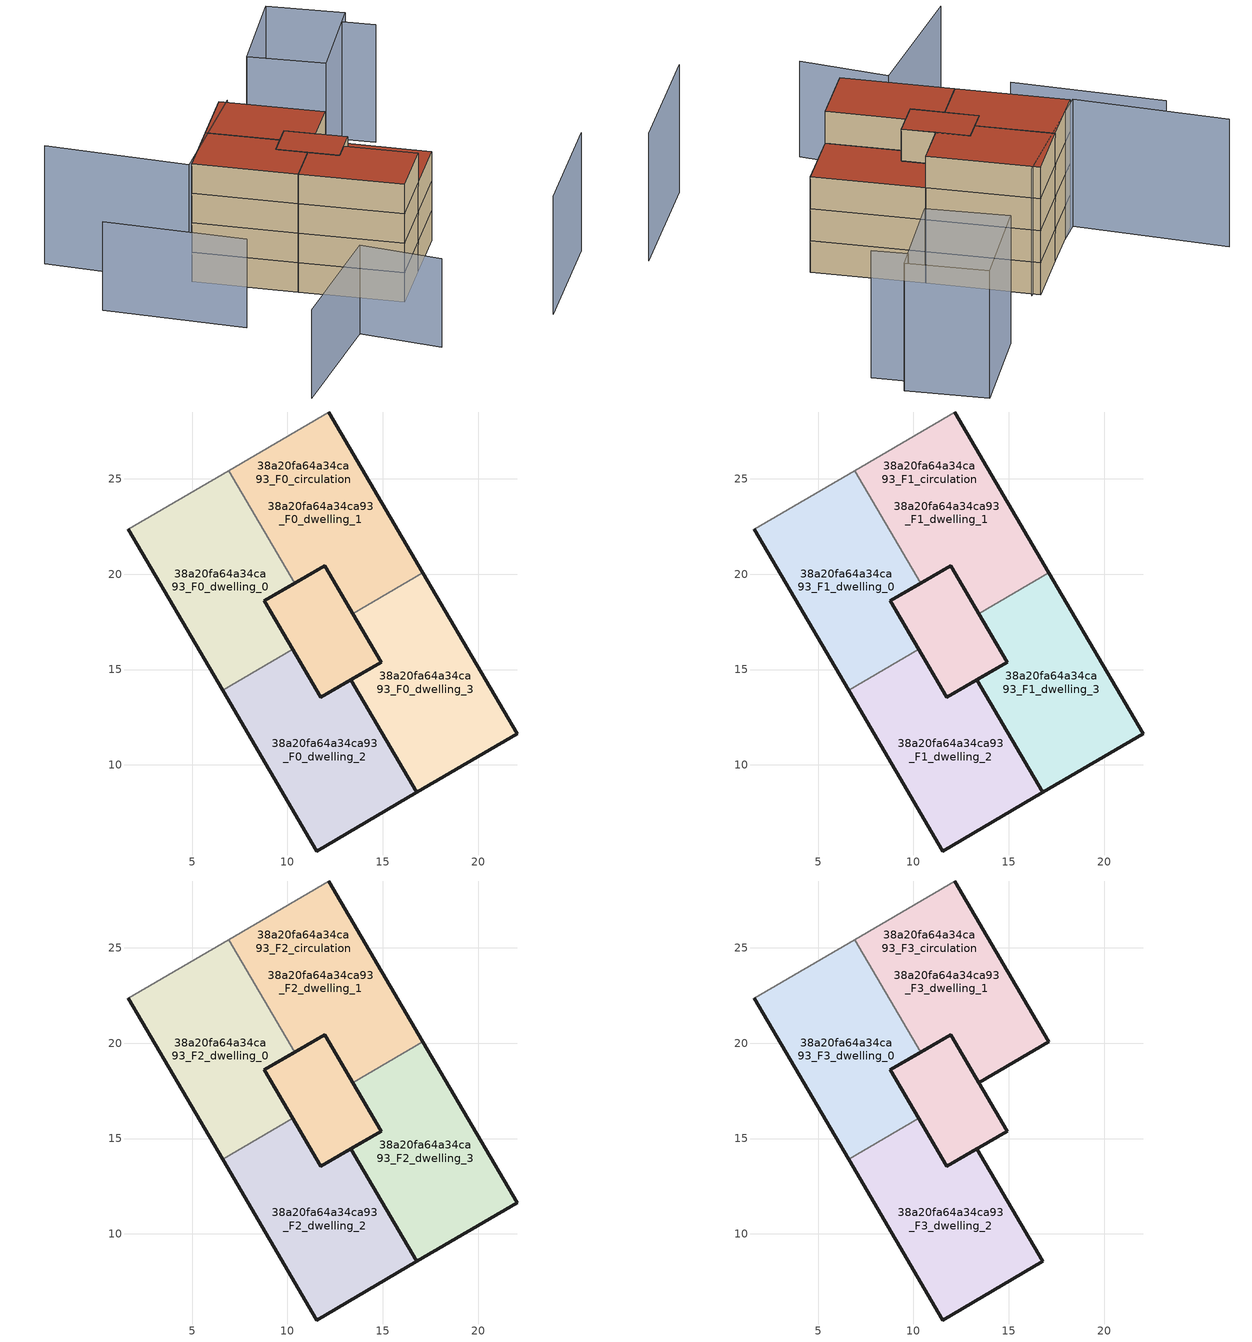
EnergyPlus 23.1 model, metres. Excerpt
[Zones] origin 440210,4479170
38a20fa64a34ca93_F0_dwelling_0
 floor ground (EU_floor_Construction): 6.92,25.43 10.37,19.52 8.8,18.6 10.28,16.07 6.6,13.93 1.67,22.36 z0
 wall outside (EU_wall_Construction): 1.67,22.36 6.6,13.93 / 10.28,16.07 8.8,18.6 10.37,19.52 z0:3
 wall adiabatic (EU_wall_Construction): 6.92,25.43 1.67,22.36 z0:3
 wall to 38a20fa64a34ca93_F0_dwelling_1 (EU_wall_Construction): 10.37,19.52 6.92,25.43 z0:3
 wall to 38a20fa64a34ca93_F0_dwelling_2 (EU_wall_Construction): 6.6,13.93 10.28,16.07 z0:3
38a20fa64a34ca93_F0_dwelling_1
 floor ground (EU_floor_Construction): 14.91,15.38 11.76,13.54 8.8,18.6 10.37,19.52 11.3,20.07 11.95,20.45 13.43,17.92 z0; 12.17,28.5 17.1,20.06 13.43,17.92 11.95,20.45 11.3,20.07 10.37,19.52 6.92,25.43 z0
 wall outside (EU_wall_Construction): 17.1,20.06 12.17,28.5 / 10.37,19.52 11.95,20.45 13.43,17.92 z0:3
 wall adiabatic (EU_wall_Construction): 12.17,28.5 6.92,25.43 z0:3
 wall to 38a20fa64a34ca93_F0_dwelling_3 (EU_wall_Construction): 13.43,17.92 17.1,20.06 z0:3
38a20fa64a34ca93_F0_dwelling_2
 floor ground (EU_floor_Construction): 11.95,20.45 14.91,15.38 12.51,13.98 11.76,13.54 8.8,18.6 z0; 13.33,14.46 16.78,8.56 11.53,5.49 6.6,13.93 10.28,16.07 11.76,13.54 12.51,13.98 z0
 wall outside (EU_wall_Construction): 6.6,13.93 11.53,5.49 16.78,8.56 13.33,14.46 11.76,13.54 10.28,16.07 z0:3
38a20fa64a34ca93_F0_dwelling_3
 floor ground (EU_floor_Construction): 17.1,20.06 22.03,11.63 16.78,8.56 13.33,14.46 14.81,15.33 14.91,15.38 13.43,17.92 z0; 13.43,17.92 14.91,15.38 14.81,15.33 11.76,13.54 8.8,18.6 11.95,20.45 z0
 wall outside (EU_wall_Construction): 13.43,17.92 14.91,15.38 13.33,14.46 16.78,8.56 22.03,11.63 17.1,20.06 z0:3
38a20fa64a34ca93_F0_circulation
 floor ground (EU_floor_Construction): 12.17,28.5 17.1,20.06 13.43,17.92 11.95,20.45 11.3,20.07 11.06,19.93 10.37,19.52 6.92,25.43 z0; 13.43,17.92 14.91,15.38 14.81,15.33 13.33,14.46 12.51,13.98 11.76,13.54 10.28,16.07 8.8,18.6 10.37,19.52 11.06,19.93 11.3,20.07 11.95,20.45 z0; 17.1,20.06 22.03,11.63 16.78,8.56 13.33,14.46 14.81,15.33 14.91,15.38 13.43,17.92 z0; 13.33,14.46 16.78,8.56 11.53,5.49 6.6,13.93 10.28,16.07 11.76,13.54 12.51,13.98 12.67,14.08 z0
 wall outside (EU_wall_Construction): 11.76,13.54 14.91,15.38 11.95,20.45 8.8,18.6 11.76,13.54 z0:3
 roof outside (EU_floor_Construction): 14.81,15.33 14.91,15.38 13.43,17.92 11.95,20.45 11.3,20.07 10.37,19.52 8.8,18.6 10.28,16.07 11.76,13.54 12.51,13.98 13.33,14.46 z3
38a20fa64a34ca93_F1_dwelling_0
 floor to 38a20fa64a34ca93_F0_dwelling_0 (EU_floor_Construction): 6.92,25.43 10.37,19.52 8.8,18.6 10.28,16.07 6.6,13.93 1.67,22.36 z3
 wall outside (EU_wall_Construction): 1.67,22.36 6.6,13.93 / 10.28,16.07 8.8,18.6 10.37,19.52 z3:6
 wall adiabatic (EU_wall_Construction): 6.92,25.43 1.67,22.36 z3:6
 wall to 38a20fa64a34ca93_F1_dwelling_1 (EU_wall_Construction): 10.37,19.52 6.92,25.43 z3:6
 wall to 38a20fa64a34ca93_F1_dwelling_2 (EU_wall_Construction): 6.6,13.93 10.28,16.07 z3:6
38a20fa64a34ca93_F1_dwelling_1
 floor to 38a20fa64a34ca93_F0_circulation (EU_floor_Construction): 12.17,28.5 17.1,20.06 13.43,17.92 11.95,20.45 11.3,20.07 10.37,19.52 6.92,25.43 z3
 floor to 38a20fa64a34ca93_F0_dwelling_1 (EU_floor_Construction): 13.43,17.92 14.91,15.38 11.76,13.54 8.8,18.6 10.37,19.52 11.3,20.07 11.95,20.45 z3
 wall outside (EU_wall_Construction): 17.1,20.06 12.17,28.5 / 10.37,19.52 11.95,20.45 13.43,17.92 z3:6
 wall adiabatic (EU_wall_Construction): 12.17,28.5 6.92,25.43 z3:6
 wall to 38a20fa64a34ca93_F1_dwelling_3 (EU_wall_Construction): 13.43,17.92 17.1,20.06 z3:6
38a20fa64a34ca93_F1_dwelling_2
 floor to 38a20fa64a34ca93_F0_dwelling_2 (EU_floor_Construction): 13.33,14.46 16.78,8.56 11.53,5.49 6.6,13.93 10.28,16.07 11.76,13.54 12.42,13.93 z3; 11.95,20.45 14.91,15.38 12.51,13.98 11.76,13.54 8.8,18.6 z3
 wall outside (EU_wall_Construction): 6.6,13.93 11.53,5.49 16.78,8.56 13.33,14.46 11.76,13.54 10.28,16.07 z3:6
38a20fa64a34ca93_F1_dwelling_3
 floor to 38a20fa64a34ca93_F0_dwelling_3 (EU_floor_Construction): 17.1,20.06 22.03,11.63 16.78,8.56 13.33,14.46 14.81,15.33 14.91,15.38 13.43,17.92 z3; 13.43,17.92 14.91,15.38 14.81,15.33 14.4,15.09 13.33,14.46 11.76,13.54 8.8,18.6 11.95,20.45 z3
 wall outside (EU_wall_Construction): 13.43,17.92 14.91,15.38 13.33,14.46 16.78,8.56 22.03,11.63 17.1,20.06 z3:6
38a20fa64a34ca93_F1_circulation
 floor outside (EU_floor_Construction): 12.17,28.5 17.1,20.06 13.43,17.92 11.95,20.45 11.3,20.07 11.06,19.93 10.37,19.52 6.92,25.43 z3; 13.43,17.92 14.91,15.38 14.81,15.33 13.33,14.46 12.51,13.98 11.76,13.54 10.28,16.07 8.8,18.6 10.37,19.52 11.06,19.93 11.3,20.07 11.95,20.45 z3; 17.1,20.06 22.03,11.63 16.78,8.56 13.33,14.46 14.81,15.33 14.91,15.38 13.43,17.92 z3
 floor to 38a20fa64a34ca93_F0_circulation (EU_floor_Construction): 13.33,14.46 16.78,8.56 11.53,5.49 6.6,13.93 10.28,16.07 11.76,13.54 12.51,13.98 12.67,14.08 z3
 wall outside (EU_wall_Construction): 11.76,13.54 14.91,15.38 11.95,20.45 8.8,18.6 11.76,13.54 z3:6
 roof outside (EU_floor_Construction): 14.81,15.33 14.91,15.38 13.43,17.92 11.95,20.45 11.3,20.07 10.37,19.52 8.8,18.6 10.28,16.07 11.76,13.54 12.51,13.98 13.33,14.46 z6
38a20fa64a34ca93_F2_dwelling_0
 floor to 38a20fa64a34ca93_F1_dwelling_0 (EU_floor_Construction): 6.92,25.43 10.37,19.52 8.8,18.6 10.28,16.07 6.6,13.93 1.67,22.36 z6
 wall outside (EU_wall_Construction): 1.67,22.36 6.6,13.93 / 10.28,16.07 8.8,18.6 10.37,19.52 z6:9
 wall adiabatic (EU_wall_Construction): 6.92,25.43 1.67,22.36 z6:9
 wall to 38a20fa64a34ca93_F2_dwelling_1 (EU_wall_Construction): 10.37,19.52 6.92,25.43 z6:9
 wall to 38a20fa64a34ca93_F2_dwelling_2 (EU_wall_Construction): 6.6,13.93 10.28,16.07 z6:9
38a20fa64a34ca93_F2_dwelling_1
 floor to 38a20fa64a34ca93_F1_circulation (EU_floor_Construction): 12.17,28.5 17.1,20.06 13.43,17.92 11.95,20.45 11.3,20.07 10.37,19.52 6.92,25.43 z6
 floor to 38a20fa64a34ca93_F1_dwelling_1 (EU_floor_Construction): 13.43,17.92 14.91,15.38 11.76,13.54 8.8,18.6 10.37,19.52 11.3,20.07 11.95,20.45 z6
 wall outside (EU_wall_Construction): 17.1,20.06 12.17,28.5 / 10.37,19.52 11.95,20.45 13.43,17.92 z6:9
 wall adiabatic (EU_wall_Construction): 12.17,28.5 6.92,25.43 z6:9
 wall to 38a20fa64a34ca93_F2_dwelling_3 (EU_wall_Construction): 13.43,17.92 17.1,20.06 z6:9
38a20fa64a34ca93_F2_dwelling_2
 floor to 38a20fa64a34ca93_F1_dwelling_2 (EU_floor_Construction): 13.33,14.46 16.78,8.56 11.53,5.49 6.6,13.93 10.28,16.07 11.76,13.54 12.42,13.93 z6; 11.95,20.45 14.91,15.38 12.51,13.98 11.76,13.54 8.8,18.6 z6
 wall outside (EU_wall_Construction): 6.6,13.93 11.53,5.49 16.78,8.56 13.33,14.46 11.76,13.54 10.28,16.07 z6:9
38a20fa64a34ca93_F2_dwelling_3
 floor to 38a20fa64a34ca93_F1_dwelling_3 (EU_floor_Construction): 17.1,20.06 22.03,11.63 16.78,8.56 13.33,14.46 14.81,15.33 14.91,15.38 13.43,17.92 z6; 13.43,17.92 14.91,15.38 14.81,15.33 14.4,15.09 13.33,14.46 11.76,13.54 8.8,18.6 11.95,20.45 z6
 wall outside (EU_wall_Construction): 13.43,17.92 14.91,15.38 13.33,14.46 16.78,8.56 22.03,11.63 17.1,20.06 z6:9
 roof outside (EU_roof_Construction): 14.81,15.33 14.91,15.38 13.43,17.92 11.95,20.45 8.8,18.6 11.76,13.54 z9; 22.03,11.63 17.1,20.06 13.43,17.92 14.91,15.38 14.81,15.33 13.33,14.46 16.78,8.56 z9
38a20fa64a34ca93_F2_circulation
 floor outside (EU_floor_Construction): 12.17,28.5 17.1,20.06 13.43,17.92 11.95,20.45 11.3,20.07 11.06,19.93 10.37,19.52 6.92,25.43 z6; 13.43,17.92 14.91,15.38 14.81,15.33 13.33,14.46 12.51,13.98 11.76,13.54 10.28,16.07 8.8,18.6 10.37,19.52 11.06,19.93 11.3,20.07 11.95,20.45 z6; 17.1,20.06 22.03,11.63 16.78,8.56 13.33,14.46 14.81,15.33 14.91,15.38 13.43,17.92 z6
 floor to 38a20fa64a34ca93_F1_circulation (EU_floor_Construction): 13.33,14.46 16.78,8.56 11.53,5.49 6.6,13.93 10.28,16.07 11.76,13.54 12.51,13.98 12.67,14.08 z6
 wall outside (EU_wall_Construction): 11.76,13.54 14.91,15.38 11.95,20.45 8.8,18.6 11.76,13.54 z6:9
 roof outside (EU_floor_Construction): 14.81,15.33 14.91,15.38 13.43,17.92 11.95,20.45 11.3,20.07 10.37,19.52 8.8,18.6 10.28,16.07 11.76,13.54 12.51,13.98 13.33,14.46 z9; 22.03,11.63 17.1,20.06 13.43,17.92 14.91,15.38 14.81,15.33 13.33,14.46 16.78,8.56 z9
38a20fa64a34ca93_F3_dwelling_0
 floor to 38a20fa64a34ca93_F2_dwelling_0 (EU_floor_Construction): 6.92,25.43 10.37,19.52 8.8,18.6 10.28,16.07 6.6,13.93 1.67,22.36 z9
 wall outside (EU_wall_Construction): 1.67,22.36 6.6,13.93 / 10.28,16.07 8.8,18.6 10.37,19.52 z9:12
 wall adiabatic (EU_wall_Construction): 6.92,25.43 1.67,22.36 z9:12
 wall to 38a20fa64a34ca93_F3_dwelling_1 (EU_wall_Construction): 10.37,19.52 6.92,25.43 z9:12
 wall to 38a20fa64a34ca93_F3_dwelling_2 (EU_wall_Construction): 6.6,13.93 10.28,16.07 z9:12
 roof outside (EU_roof_Construction): 10.28,16.07 8.8,18.6 10.37,19.52 6.92,25.43 1.67,22.36 6.6,13.93 z12
38a20fa64a34ca93_F3_dwelling_1
 floor to 38a20fa64a34ca93_F2_circulation (EU_floor_Construction): 12.17,28.5 17.1,20.06 13.43,17.92 11.95,20.45 11.3,20.07 10.37,19.52 6.92,25.43 z9
 floor to 38a20fa64a34ca93_F2_dwelling_1 (EU_floor_Construction): 13.43,17.92 14.91,15.38 11.76,13.54 8.8,18.6 10.37,19.52 11.3,20.07 11.95,20.45 z9
 wall outside (EU_wall_Construction): 10.37,19.52 11.95,20.45 13.43,17.92 17.1,20.06 12.17,28.5 z9:12
 wall adiabatic (EU_wall_Construction): 12.17,28.5 6.92,25.43 z9:12
 roof outside (EU_roof_Construction): 17.1,20.06 12.17,28.5 6.92,25.43 10.37,19.52 11.3,20.07 11.95,20.45 13.43,17.92 z12; 14.91,15.38 13.43,17.92 11.95,20.45 11.3,20.07 10.37,19.52 8.8,18.6 11.76,13.54 z12
38a20fa64a34ca93_F3_dwelling_2
 floor to 38a20fa64a34ca93_F2_dwelling_2 (EU_floor_Construction): 13.33,14.46 16.78,8.56 11.53,5.49 6.6,13.93 10.28,16.07 11.76,13.54 12.42,13.93 z9; 11.95,20.45 14.91,15.38 12.51,13.98 11.76,13.54 8.8,18.6 z9
 wall outside (EU_wall_Construction): 6.6,13.93 11.53,5.49 16.78,8.56 13.33,14.46 11.76,13.54 10.28,16.07 z9:12
 roof outside (EU_roof_Construction): 13.33,14.46 16.78,8.56 11.53,5.49 6.6,13.93 10.28,16.07 11.76,13.54 12.51,13.98 z12; 11.95,20.45 14.91,15.38 12.51,13.98 11.76,13.54 8.8,18.6 z12
38a20fa64a34ca93_F3_circulation
 floor outside (EU_floor_Construction): 12.17,28.5 17.1,20.06 13.43,17.92 11.95,20.45 11.3,20.07 11.06,19.93 10.37,19.52 6.92,25.43 z9; 13.43,17.92 14.91,15.38 14.81,15.33 13.33,14.46 12.51,13.98 11.76,13.54 10.28,16.07 8.8,18.6 10.37,19.52 11.06,19.93 11.3,20.07 11.95,20.45 z9
 floor to 38a20fa64a34ca93_F2_circulation (EU_floor_Construction): 13.33,14.46 16.78,8.56 11.53,5.49 6.6,13.93 10.28,16.07 11.76,13.54 12.51,13.98 12.67,14.08 z9
 wall outside (EU_wall_Construction): 11.76,13.54 14.91,15.38 11.95,20.45 8.8,18.6 11.76,13.54 z9:12
 roof outside (EU_roof_Construction): 17.1,20.06 12.17,28.5 6.92,25.43 10.37,19.52 11.71,20.31 11.95,20.45 13.43,17.92 z12; 14.91,15.38 13.43,17.92 11.95,20.45 11.3,20.07 10.37,19.52 8.8,18.6 11.76,13.54 12.51,13.98 z12; 16.78,8.56 13.33,14.46 12.67,14.08 11.76,13.54 10.28,16.07 6.6,13.93 11.53,5.49 z12
shading: -7.69,-0.51 4.37,4.51 / 4.37,4.51 7.37,-2.7 / -7.72,24.65 -1.56,12.83 z0:9; 18.75,-5.96 29.48,0.27 / 32.56,27.87 30.94,30.52 / 12.86,28.11 1.43,22.42 / 1.43,22.42 -4.59,34.51 / 20.25,32.38 28.61,37.58 / 28.61,37.58 32.44,31.43 / 32.44,31.43 24.08,26.23 / 24.08,26.23 20.25,32.38 z0:12
[Building]
EU S2 Campaign: North Axis=0; Terrain=City; Solar Distribution=FullExterior
[Site:Location]
Madrid: Latitude=40.5; Longitude=-3.5; Time Zone=1; Elevation=609
[SizingPeriod:WeatherFileDays]
AnnualSizingPeriod: Begin Month=1; Begin Day of Month=1; End Month=12; End Day of Month=31; Day of Week for Start Day=Monday; Use Weather File Daylight Saving Period=No; Use Weather File Rain and Snow Indicators=No
[MATERIAL]
EU_InternalMass_Material: Roughness=MediumRough; Thickness=0.1; Conductivity=1; Density=1800; Specific Heat=900; Thermal Absorptance=0.9; Solar Absorptance=0.7; Visible Absorptance=0.7
[MATERIAL:NOMASS] Roughness=MediumRough; Thermal Absorptance=0.9; Solar Absorptance=0.7; Visible Absorptance=0.7
Name | Thermal Resistance
EU_wall_NoMass | 1.60022
EU_roof_NoMass | 1.57597
EU_floor_NoMass | 0.470652
[CONSTRUCTION]
EU_wall_Construction: EU_wall_NoMass
EU_roof_Construction: EU_roof_NoMass
EU_floor_Construction: EU_floor_NoMass
EU_InternalMass_Construction: EU_InternalMass_Material
[ZONE] Type=1; Multiplier=1; Ceiling Height=autocalculate; Floor Area=autocalculate; Part of Total Floor Area=Yes
Name | Volume
38a20fa64a34ca93_F0_dwelling_0; 38a20fa64a34ca93_F1_dwelling_0; 38a20fa64a34ca93_F2_dwelling_0; 38a20fa64a34ca93_F3_dwelling_0 | 162.17
38a20fa64a34ca93_F0_dwelling_1; 38a20fa64a34ca93_F1_dwelling_1; 38a20fa64a34ca93_F2_dwelling_1; 38a20fa64a34ca93_F3_dwelling_1; 38a20fa64a34ca93_F0_dwelling_2 | 226.325
38a20fa64a34ca93_F1_dwelling_2; 38a20fa64a34ca93_F2_dwelling_2; 38a20fa64a34ca93_F3_dwelling_2; 38a20fa64a34ca93_F0_dwelling_3; 38a20fa64a34ca93_F1_dwelling_3; 38a20fa64a34ca93_F2_dwelling_3 | 226.326
38a20fa64a34ca93_F0_circulation; 38a20fa64a34ca93_F1_circulation; 38a20fa64a34ca93_F2_circulation | 550.666
38a20fa64a34ca93_F3_circulation | 388.495
[INTERNALMASS] Construction=EU_InternalMass_Construction
Name | Zone or ZoneList | Surface Area
38a20fa64a34ca93_F0_dwelling_0_EU_InternalMass | 38a20fa64a34ca93_F0_dwelling_0 | 54.0568
38a20fa64a34ca93_F0_dwelling_1_EU_InternalMass | 38a20fa64a34ca93_F0_dwelling_1 | 54.0568
38a20fa64a34ca93_F0_dwelling_2_EU_InternalMass | 38a20fa64a34ca93_F0_dwelling_2 | 54.0568
38a20fa64a34ca93_F0_dwelling_3_EU_InternalMass | 38a20fa64a34ca93_F0_dwelling_3 | 54.0568
38a20fa64a34ca93_F1_dwelling_0_EU_InternalMass | 38a20fa64a34ca93_F1_dwelling_0 | 54.0568
38a20fa64a34ca93_F1_dwelling_1_EU_InternalMass | 38a20fa64a34ca93_F1_dwelling_1 | 54.0568
38a20fa64a34ca93_F1_dwelling_2_EU_InternalMass | 38a20fa64a34ca93_F1_dwelling_2 | 54.0568
38a20fa64a34ca93_F1_dwelling_3_EU_InternalMass | 38a20fa64a34ca93_F1_dwelling_3 | 54.0568
38a20fa64a34ca93_F2_dwelling_0_EU_InternalMass | 38a20fa64a34ca93_F2_dwelling_0 | 54.0568
38a20fa64a34ca93_F2_dwelling_1_EU_InternalMass | 38a20fa64a34ca93_F2_dwelling_1 | 54.0568
38a20fa64a34ca93_F2_dwelling_2_EU_InternalMass | 38a20fa64a34ca93_F2_dwelling_2 | 54.0568
38a20fa64a34ca93_F2_dwelling_3_EU_InternalMass | 38a20fa64a34ca93_F2_dwelling_3 | 54.0568
38a20fa64a34ca93_F3_dwelling_0_EU_InternalMass | 38a20fa64a34ca93_F3_dwelling_0 | 108.114
38a20fa64a34ca93_F3_dwelling_1_EU_InternalMass | 38a20fa64a34ca93_F3_dwelling_1 | 54.0568
38a20fa64a34ca93_F3_dwelling_2_EU_InternalMass | 38a20fa64a34ca93_F3_dwelling_2 | 54.0568
[OTHEREQUIPMENT] Fuel Type=Electricity; Design Level Calculation Method=Watts/Area; Power per Zone Floor Area=1; Fraction Latent=0; Fraction Radiant=0; Fraction Lost=0; Carbon Dioxide Generation Rate=0; EndUse Subcategory=EU_Step8_InternalGains
Name | Zone or ZoneList or Space or SpaceList | Schedule
EU_Step8_InternalGain_38a20fa64a34ca93_F0_dwelling_0_f000 | 38a20fa64a34ca93_F0_dwelling_0 | EU_Step8_GainSchedule_38a20fa64a34ca93_F0_dwelling_0_f000
EU_Step8_InternalGain_38a20fa64a34ca93_F0_dwelling_1_f000 | 38a20fa64a34ca93_F0_dwelling_1 | EU_Step8_GainSchedule_38a20fa64a34ca93_F0_dwelling_1_f000
EU_Step8_InternalGain_38a20fa64a34ca93_F0_dwelling_2_f000 | 38a20fa64a34ca93_F0_dwelling_2 | EU_Step8_GainSchedule_38a20fa64a34ca93_F0_dwelling_2_f000
EU_Step8_InternalGain_38a20fa64a34ca93_F0_dwelling_3_f000 | 38a20fa64a34ca93_F0_dwelling_3 | EU_Step8_GainSchedule_38a20fa64a34ca93_F0_dwelling_3_f000
EU_Step8_InternalGain_38a20fa64a34ca93_F1_dwelling_0_f000 | 38a20fa64a34ca93_F1_dwelling_0 | EU_Step8_GainSchedule_38a20fa64a34ca93_F1_dwelling_0_f000
EU_Step8_InternalGain_38a20fa64a34ca93_F1_dwelling_1_f000 | 38a20fa64a34ca93_F1_dwelling_1 | EU_Step8_GainSchedule_38a20fa64a34ca93_F1_dwelling_1_f000
EU_Step8_InternalGain_38a20fa64a34ca93_F1_dwelling_2_f000 | 38a20fa64a34ca93_F1_dwelling_2 | EU_Step8_GainSchedule_38a20fa64a34ca93_F1_dwelling_2_f000
EU_Step8_InternalGain_38a20fa64a34ca93_F1_dwelling_3_f000 | 38a20fa64a34ca93_F1_dwelling_3 | EU_Step8_GainSchedule_38a20fa64a34ca93_F1_dwelling_3_f000
EU_Step8_InternalGain_38a20fa64a34ca93_F2_dwelling_0_f000 | 38a20fa64a34ca93_F2_dwelling_0 | EU_Step8_GainSchedule_38a20fa64a34ca93_F2_dwelling_0_f000
EU_Step8_InternalGain_38a20fa64a34ca93_F2_dwelling_1_f000 | 38a20fa64a34ca93_F2_dwelling_1 | EU_Step8_GainSchedule_38a20fa64a34ca93_F2_dwelling_1_f000
EU_Step8_InternalGain_38a20fa64a34ca93_F2_dwelling_2_f000 | 38a20fa64a34ca93_F2_dwelling_2 | EU_Step8_GainSchedule_38a20fa64a34ca93_F2_dwelling_2_f000
EU_Step8_InternalGain_38a20fa64a34ca93_F2_dwelling_3_f000 | 38a20fa64a34ca93_F2_dwelling_3 | EU_Step8_GainSchedule_38a20fa64a34ca93_F2_dwelling_3_f000
EU_Step8_InternalGain_38a20fa64a34ca93_F3_dwelling_0_f000 | 38a20fa64a34ca93_F3_dwelling_0 | EU_Step8_GainSchedule_38a20fa64a34ca93_F3_dwelling_0_f000
EU_Step8_InternalGain_38a20fa64a34ca93_F3_dwelling_1_f000 | 38a20fa64a34ca93_F3_dwelling_1 | EU_Step8_GainSchedule_38a20fa64a34ca93_F3_dwelling_1_f000
EU_Step8_InternalGain_38a20fa64a34ca93_F3_dwelling_2_f000 | 38a20fa64a34ca93_F3_dwelling_2 | EU_Step8_GainSchedule_38a20fa64a34ca93_F3_dwelling_2_f000
[ZONEINFILTRATION:DESIGNFLOWRATE] Schedule=EU_AlwaysOn; Design Flow Rate Calculation Method=Flow/Area; Flow Rate per Floor Area=0.0005; Constant Term Coefficient=1; Temperature Term Coefficient=0; Velocity Term Coefficient=0; Velocity Squared Term Coefficient=0
Name | Zone or ZoneList or Space or SpaceList
EU_Circulation_Infiltration_38a20fa64a34ca93_F0_circulation | 38a20fa64a34ca93_F0_circulation
EU_Circulation_Infiltration_38a20fa64a34ca93_F1_circulation | 38a20fa64a34ca93_F1_circulation
EU_Circulation_Infiltration_38a20fa64a34ca93_F2_circulation | 38a20fa64a34ca93_F2_circulation
EU_Circulation_Infiltration_38a20fa64a34ca93_F3_circulation | 38a20fa64a34ca93_F3_circulation
[ZONEVENTILATION:DESIGNFLOWRATE] Schedule=EU_AlwaysOn; Design Flow Rate Calculation Method=AirChanges/Hour; Air Changes per Hour=0.480704; Ventilation Type=Natural; Fan Pressure Rise=0; Fan Total Efficiency=1; Constant Term Coefficient=1; Temperature Term Coefficient=0; Velocity Term Coefficient=0; Velocity Squared Term Coefficient=0; Minimum Indoor Temperature=-100; Maximum Indoor Temperature=100; Delta Temperature=-100; Minimum Outdoor Temperature=-100; Maximum Outdoor Temperature=100; Maximum Wind Speed=40
Name | Zone or ZoneList or Space or SpaceList
EU_ConstantAir_38a20fa64a34ca93_F0_dwelling_0 | 38a20fa64a34ca93_F0_dwelling_0
EU_ConstantAir_38a20fa64a34ca93_F0_dwelling_1 | 38a20fa64a34ca93_F0_dwelling_1
EU_ConstantAir_38a20fa64a34ca93_F0_dwelling_2 | 38a20fa64a34ca93_F0_dwelling_2
EU_ConstantAir_38a20fa64a34ca93_F0_dwelling_3 | 38a20fa64a34ca93_F0_dwelling_3
EU_ConstantAir_38a20fa64a34ca93_F1_dwelling_0 | 38a20fa64a34ca93_F1_dwelling_0
EU_ConstantAir_38a20fa64a34ca93_F1_dwelling_1 | 38a20fa64a34ca93_F1_dwelling_1
EU_ConstantAir_38a20fa64a34ca93_F1_dwelling_2 | 38a20fa64a34ca93_F1_dwelling_2
EU_ConstantAir_38a20fa64a34ca93_F1_dwelling_3 | 38a20fa64a34ca93_F1_dwelling_3
EU_ConstantAir_38a20fa64a34ca93_F2_dwelling_0 | 38a20fa64a34ca93_F2_dwelling_0
EU_ConstantAir_38a20fa64a34ca93_F2_dwelling_1 | 38a20fa64a34ca93_F2_dwelling_1
EU_ConstantAir_38a20fa64a34ca93_F2_dwelling_2 | 38a20fa64a34ca93_F2_dwelling_2
EU_ConstantAir_38a20fa64a34ca93_F2_dwelling_3 | 38a20fa64a34ca93_F2_dwelling_3
EU_ConstantAir_38a20fa64a34ca93_F3_dwelling_0 | 38a20fa64a34ca93_F3_dwelling_0
EU_ConstantAir_38a20fa64a34ca93_F3_dwelling_1 | 38a20fa64a34ca93_F3_dwelling_1
EU_ConstantAir_38a20fa64a34ca93_F3_dwelling_2 | 38a20fa64a34ca93_F3_dwelling_2
[HVACTEMPLATE:THERMOSTAT] Constant Heating Setpoint=20; Constant Cooling Setpoint=50
EU_HeatOnly_38a20fa64a34ca93_F0_dwelling_0; EU_HeatOnly_38a20fa64a34ca93_F0_dwelling_1; EU_HeatOnly_38a20fa64a34ca93_F0_dwelling_2; EU_HeatOnly_38a20fa64a34ca93_F0_dwelling_3; EU_HeatOnly_38a20fa64a34ca93_F1_dwelling_0; EU_HeatOnly_38a20fa64a34ca93_F1_dwelling_1; EU_HeatOnly_38a20fa64a34ca93_F1_dwelling_2; EU_HeatOnly_38a20fa64a34ca93_F1_dwelling_3; EU_HeatOnly_38a20fa64a34ca93_F2_dwelling_0; EU_HeatOnly_38a20fa64a34ca93_F2_dwelling_1; EU_HeatOnly_38a20fa64a34ca93_F2_dwelling_2; EU_HeatOnly_38a20fa64a34ca93_F2_dwelling_3; EU_HeatOnly_38a20fa64a34ca93_F3_dwelling_0; EU_HeatOnly_38a20fa64a34ca93_F3_dwelling_1; EU_HeatOnly_38a20fa64a34ca93_F3_dwelling_2
[HVACTEMPLATE:ZONE:IDEALLOADSAIRSYSTEM] System Availability Schedule=EU_AlwaysOn; Maximum Heating Supply Air Temperature=50; Minimum Cooling Supply Air Temperature=13; Maximum Heating Supply Air Humidity Ratio=0.0156; Minimum Cooling Supply Air Humidity Ratio=0.0077; Heating Limit=NoLimit; Cooling Limit=NoLimit; Heating Availability Schedule=EU_AlwaysOn; Cooling Availability Schedule=EU_CoolingOff; Dehumidification Control Type=ConstantSensibleHeatRatio; Cooling Sensible Heat Ratio=0.7; Dehumidification Setpoint=60; Humidification Control Type=None; Humidification Setpoint=30; Outdoor Air Method=None; Outdoor Air Flow Rate per Person=0.00944; Outdoor Air Flow Rate per Zone Floor Area=0; Outdoor Air Flow Rate per Zone=0; Demand Controlled Ventilation Type=None; Outdoor Air Economizer Type=NoEconomizer; Heat Recovery Type=None; Sensible Heat Recovery Effectiveness=0.7; Latent Heat Recovery Effectiveness=0.65
Name | Template Thermostat
38a20fa64a34ca93_F0_dwelling_0 | EU_HeatOnly_38a20fa64a34ca93_F0_dwelling_0
38a20fa64a34ca93_F0_dwelling_1 | EU_HeatOnly_38a20fa64a34ca93_F0_dwelling_1
38a20fa64a34ca93_F0_dwelling_2 | EU_HeatOnly_38a20fa64a34ca93_F0_dwelling_2
38a20fa64a34ca93_F0_dwelling_3 | EU_HeatOnly_38a20fa64a34ca93_F0_dwelling_3
38a20fa64a34ca93_F1_dwelling_0 | EU_HeatOnly_38a20fa64a34ca93_F1_dwelling_0
38a20fa64a34ca93_F1_dwelling_1 | EU_HeatOnly_38a20fa64a34ca93_F1_dwelling_1
38a20fa64a34ca93_F1_dwelling_2 | EU_HeatOnly_38a20fa64a34ca93_F1_dwelling_2
38a20fa64a34ca93_F1_dwelling_3 | EU_HeatOnly_38a20fa64a34ca93_F1_dwelling_3
38a20fa64a34ca93_F2_dwelling_0 | EU_HeatOnly_38a20fa64a34ca93_F2_dwelling_0
38a20fa64a34ca93_F2_dwelling_1 | EU_HeatOnly_38a20fa64a34ca93_F2_dwelling_1
38a20fa64a34ca93_F2_dwelling_2 | EU_HeatOnly_38a20fa64a34ca93_F2_dwelling_2
38a20fa64a34ca93_F2_dwelling_3 | EU_HeatOnly_38a20fa64a34ca93_F2_dwelling_3
38a20fa64a34ca93_F3_dwelling_0 | EU_HeatOnly_38a20fa64a34ca93_F3_dwelling_0
38a20fa64a34ca93_F3_dwelling_1 | EU_HeatOnly_38a20fa64a34ca93_F3_dwelling_1
38a20fa64a34ca93_F3_dwelling_2 | EU_HeatOnly_38a20fa64a34ca93_F3_dwelling_2
[SIZING:ZONE] Zone Cooling Design Supply Air Temperature Input Method=SupplyAirTemperature; Zone Cooling Design Supply Air Temperature=13; Zone Heating Design Supply Air Temperature Input Method=SupplyAirTemperature; Zone Heating Design Supply Air Temperature=50; Zone Cooling Design Supply Air Humidity Ratio=0.008; Zone Heating Design Supply Air Humidity Ratio=0.008; Cooling Design Air Flow Method=DesignDay; Cooling Design Air Flow Rate=0; Cooling Minimum Air Flow per Zone Floor Area=0.000762; Cooling Minimum Air Flow=0; Cooling Minimum Air Flow Fraction=0.2; Heating Design Air Flow Method=DesignDay; Heating Design Air Flow Rate=0; Heating Maximum Air Flow per Zone Floor Area=0.002032; Heating Maximum Air Flow=0.141576; Heating Maximum Air Flow Fraction=0.3; Account for Dedicated Outdoor Air System=No; Dedicated Outdoor Air System Control Strategy=NeutralSupplyAir; Dedicated Outdoor Air Low Setpoint Temperature for Design=autosize; Dedicated Outdoor Air High Setpoint Temperature for Design=autosize; Zone Load Sizing Method=Sensible Load Only No Latent Load; Zone Latent Cooling Design Supply Air Humidity Ratio Input Method=HumidityRatioDifference; Zone Cooling Design Supply Air Humidity Ratio Difference=0.005; Zone Latent Heating Design Supply Air Humidity Ratio Input Method=HumidityRatioDifference; Zone Humidification Design Supply Air Humidity Ratio Difference=0.005
38a20fa64a34ca93_F0_dwelling_0; 38a20fa64a34ca93_F0_dwelling_1; 38a20fa64a34ca93_F0_dwelling_2; 38a20fa64a34ca93_F0_dwelling_3; 38a20fa64a34ca93_F1_dwelling_0; 38a20fa64a34ca93_F1_dwelling_1; 38a20fa64a34ca93_F1_dwelling_2; 38a20fa64a34ca93_F1_dwelling_3; 38a20fa64a34ca93_F2_dwelling_0; 38a20fa64a34ca93_F2_dwelling_1; 38a20fa64a34ca93_F2_dwelling_2; 38a20fa64a34ca93_F2_dwelling_3; 38a20fa64a34ca93_F3_dwelling_0; 38a20fa64a34ca93_F3_dwelling_1; 38a20fa64a34ca93_F3_dwelling_2
[SCHEDULE:CONSTANT]
Name | Hourly Value
EU_AlwaysOn | 1
EU_CoolingOff | 0
[SCHEDULE:FILE] Column Number=1; Rows to Skip at Top=0; Number of Hours of Data=8760; Column Separator=Comma; Interpolate to Timestep=No; Minutes per Item=60; Adjust Schedule for Daylight Savings=Yes
Name | File
EU_Step8_GainSchedule_38a20fa64a34ca93_F0_dwelling_0_f000 | ../../schedules/38a20fa64a34ca93/38a20fa64a34ca93_F0_dwelling_0_f000_gain.csv
EU_Step8_GainSchedule_38a20fa64a34ca93_F0_dwelling_1_f000 | ../../schedules/38a20fa64a34ca93/38a20fa64a34ca93_F0_dwelling_1_f000_gain.csv
EU_Step8_GainSchedule_38a20fa64a34ca93_F0_dwelling_2_f000 | ../../schedules/38a20fa64a34ca93/38a20fa64a34ca93_F0_dwelling_2_f000_gain.csv
EU_Step8_GainSchedule_38a20fa64a34ca93_F0_dwelling_3_f000 | ../../schedules/38a20fa64a34ca93/38a20fa64a34ca93_F0_dwelling_3_f000_gain.csv
EU_Step8_GainSchedule_38a20fa64a34ca93_F1_dwelling_0_f000 | ../../schedules/38a20fa64a34ca93/38a20fa64a34ca93_F1_dwelling_0_f000_gain.csv
EU_Step8_GainSchedule_38a20fa64a34ca93_F1_dwelling_1_f000 | ../../schedules/38a20fa64a34ca93/38a20fa64a34ca93_F1_dwelling_1_f000_gain.csv
EU_Step8_GainSchedule_38a20fa64a34ca93_F1_dwelling_2_f000 | ../../schedules/38a20fa64a34ca93/38a20fa64a34ca93_F1_dwelling_2_f000_gain.csv
EU_Step8_GainSchedule_38a20fa64a34ca93_F1_dwelling_3_f000 | ../../schedules/38a20fa64a34ca93/38a20fa64a34ca93_F1_dwelling_3_f000_gain.csv
EU_Step8_GainSchedule_38a20fa64a34ca93_F2_dwelling_0_f000 | ../../schedules/38a20fa64a34ca93/38a20fa64a34ca93_F2_dwelling_0_f000_gain.csv
EU_Step8_GainSchedule_38a20fa64a34ca93_F2_dwelling_1_f000 | ../../schedules/38a20fa64a34ca93/38a20fa64a34ca93_F2_dwelling_1_f000_gain.csv
EU_Step8_GainSchedule_38a20fa64a34ca93_F2_dwelling_2_f000 | ../../schedules/38a20fa64a34ca93/38a20fa64a34ca93_F2_dwelling_2_f000_gain.csv
EU_Step8_GainSchedule_38a20fa64a34ca93_F2_dwelling_3_f000 | ../../schedules/38a20fa64a34ca93/38a20fa64a34ca93_F2_dwelling_3_f000_gain.csv
EU_Step8_GainSchedule_38a20fa64a34ca93_F3_dwelling_0_f000 | ../../schedules/38a20fa64a34ca93/38a20fa64a34ca93_F3_dwelling_0_f000_gain.csv
EU_Step8_GainSchedule_38a20fa64a34ca93_F3_dwelling_1_f000 | ../../schedules/38a20fa64a34ca93/38a20fa64a34ca93_F3_dwelling_1_f000_gain.csv
EU_Step8_GainSchedule_38a20fa64a34ca93_F3_dwelling_2_f000 | ../../schedules/38a20fa64a34ca93/38a20fa64a34ca93_F3_dwelling_2_f000_gain.csv
